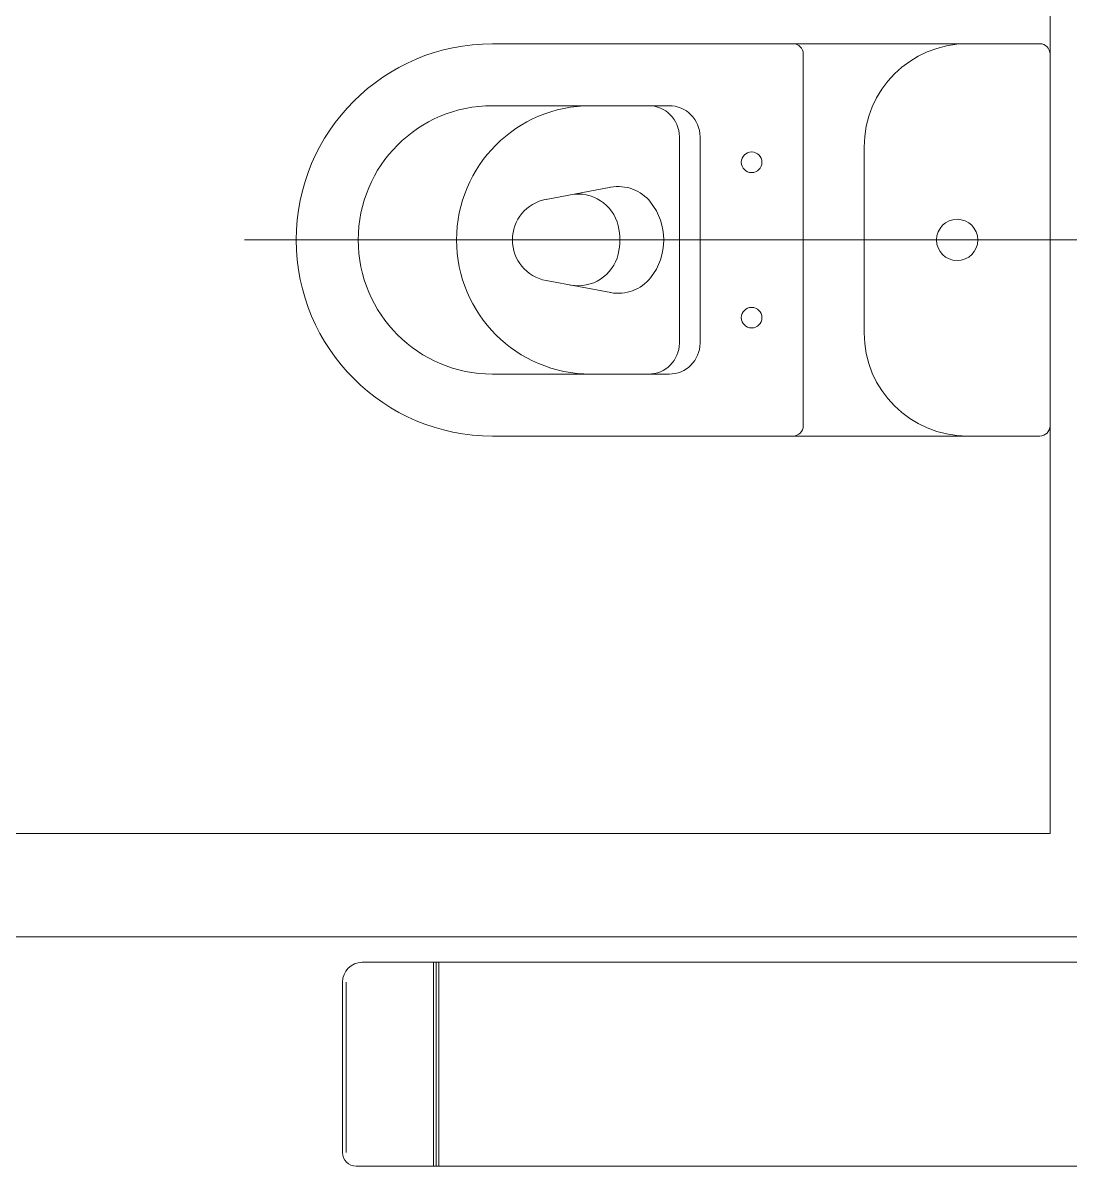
# Model space of a CAD drawing. Extents: x -234346 to 58427, y -132654 to -82394.
# Drawn here: x -62222 to -61208, y -99495 to -98387 of the extents above; entities that cross this region are included whole.
import ezdxf

# ---------------------------------------------------------------- set-up
doc = ezdxf.new("R2010")
doc.units = 0
doc.header["$LTSCALE"] = 8
for name, color, linetype, lineweight in [('72_EGR_EQP_TAG', 9, 'Continuous', 5), ('LOADING', 9, 'Continuous', 5), ('SANIT', 9, 'Continuous', 5), ('Walls', 9, 'Continuous', 5)]:
    doc.layers.add(name, color=color, linetype=linetype, lineweight=lineweight)
doc.layers.add('TME-NON MEDICAL FURNITURE', color=9, linetype='Continuous')

# ---------------------------------------------------------------- blocks, each defined once
blk = doc.blocks.new('WC manta')
at = {"layer": 'SANIT'}
for p, q in [((-0.12, 0.19), (0.41, 0.19)), ((-0.13, 0.18), (-0.13, -0.18)), ((0.109, 0.18), (0.109, -0.18)), ((0.239, 0.13), (0.41, 0.13)), ((0.209, 0.1), (0.209, -0.1)), ((0.229, 0.1), (0.229, -0.1)), ((0.05, 0.09), (0.05, -0.09)), ((0.2955, 0.051), (0.3581, 0.0393)), ((-0.18, 0), (0.65, 0)), ((0.2955, -0.051), (0.3581, -0.0393)), ((0.239, -0.13), (0.41, -0.13)), ((-0.12, -0.19), (0.41, -0.19))]:
    blk.add_line(p, q, dxfattribs=at)
for centre, radius in [((0.159, 0.0752), 0.01), ((-0.04, 0), 0.02), ((0.159, -0.0753), 0.01)]:
    blk.add_circle(centre, radius, dxfattribs=at)
for centre, radius, start, end in [((-0.12, 0.18), 0.01, 90, 180), ((-0.05, 0.09), 0.1, 0, 90), ((0.119, 0.18), 0.01, 90, 180), ((0.41, 0), 0.19, 270, 90), ((0.239, 0.1), 0.03, 90, 180), ((0.259, 0.1), 0.03, 90, 180), ((0.3147, 0), 0.13, 270, 90), ((0.41, 0), 0.13, 270, 90), ((0.2882, 0.0117), 0.04, 79.4289, 141.525), ((0.3271, 0.0044), 0.04, 79.4289, 166.4176), ((0.3029, 0), 0.0588, 141.525, 218.475), ((0.3507, 0), 0.04, 280.5711, 79.4289), ((0.3454, 0), 0.0588, 166.4176, 193.5824), ((0.3271, -0.0044), 0.04, 193.5824, 280.5711), ((0.2882, -0.0117), 0.04, 218.475, 280.5711), ((-0.05, -0.09), 0.1, 270, 0), ((0.239, -0.1), 0.03, 180, 270), ((0.259, -0.1), 0.03, 180, 270), ((-0.12, -0.18), 0.01, 180, 270), ((0.119, -0.18), 0.01, 180, 270)]:
    blk.add_arc(centre, radius, start, end, dxfattribs=at)
blk = doc.blocks.new('GF21008-P')
at = {"layer": 'LOADING'}
for p, q in [((-0.7709, 0), (0.7906, 0)), ((-0.7019, -0.1974), (-0.7019, 0)), ((-0.6994, -0.1974), (-0.6994, 0)), ((-0.6968, -0.1974), (-0.6968, 0)), ((-0.79, -0.1841), (-0.79, -0.0191)), ((-0.7866, -0.1841), (-0.7866, -0.0191)), ((-0.7767, -0.1974), (0.7964, -0.1974))]:
    blk.add_line(p, q, dxfattribs=at)
for centre, radius, start, end in [((-0.7709, -0.0191), 0.0191, 90, 180), ((-0.7767, -0.1841), 0.0133, 180, 270)]:
    blk.add_arc(centre, radius, start, end, dxfattribs=at)
blk = doc.blocks.new('1stF')
at = {"layer": 'Walls', "color": 9}
for p, q in [((-61227.1, -99172.6, 0.1), (-61227.1, -98022.6, 0.1)), ((-63531.9, -99172.6, 0.1), (-61227.1, -99172.6, 0.1)), ((-63531.9, -99272.6, 0.1), (-59902.3, -99272.6, 0.1))]:
    blk.add_line(p, q, dxfattribs=at)
at = {"layer": 'SANIT', "color": 9, "xscale": -999.9999999999995, "yscale": 999.9999999999995, "zscale": 999.9999999999995}
blk.add_blockref('WC manta', (-61357.1, -98597.6, 0.1), dxfattribs=at)
at = {"layer": 'TME-NON MEDICAL FURNITURE', "color": 9, "xscale": 1000, "yscale": 1000, "zscale": 1000}
blk.add_blockref('GF21008-P', (-61122.3, -99297.3), dxfattribs=at)

msp = doc.modelspace()

# ---------------------------------------------------------------- block references
at = {"layer": '72_EGR_EQP_TAG'}
msp.add_blockref('1stF', (0, 0), dxfattribs=at)

doc.saveas('drawing.dxf')
